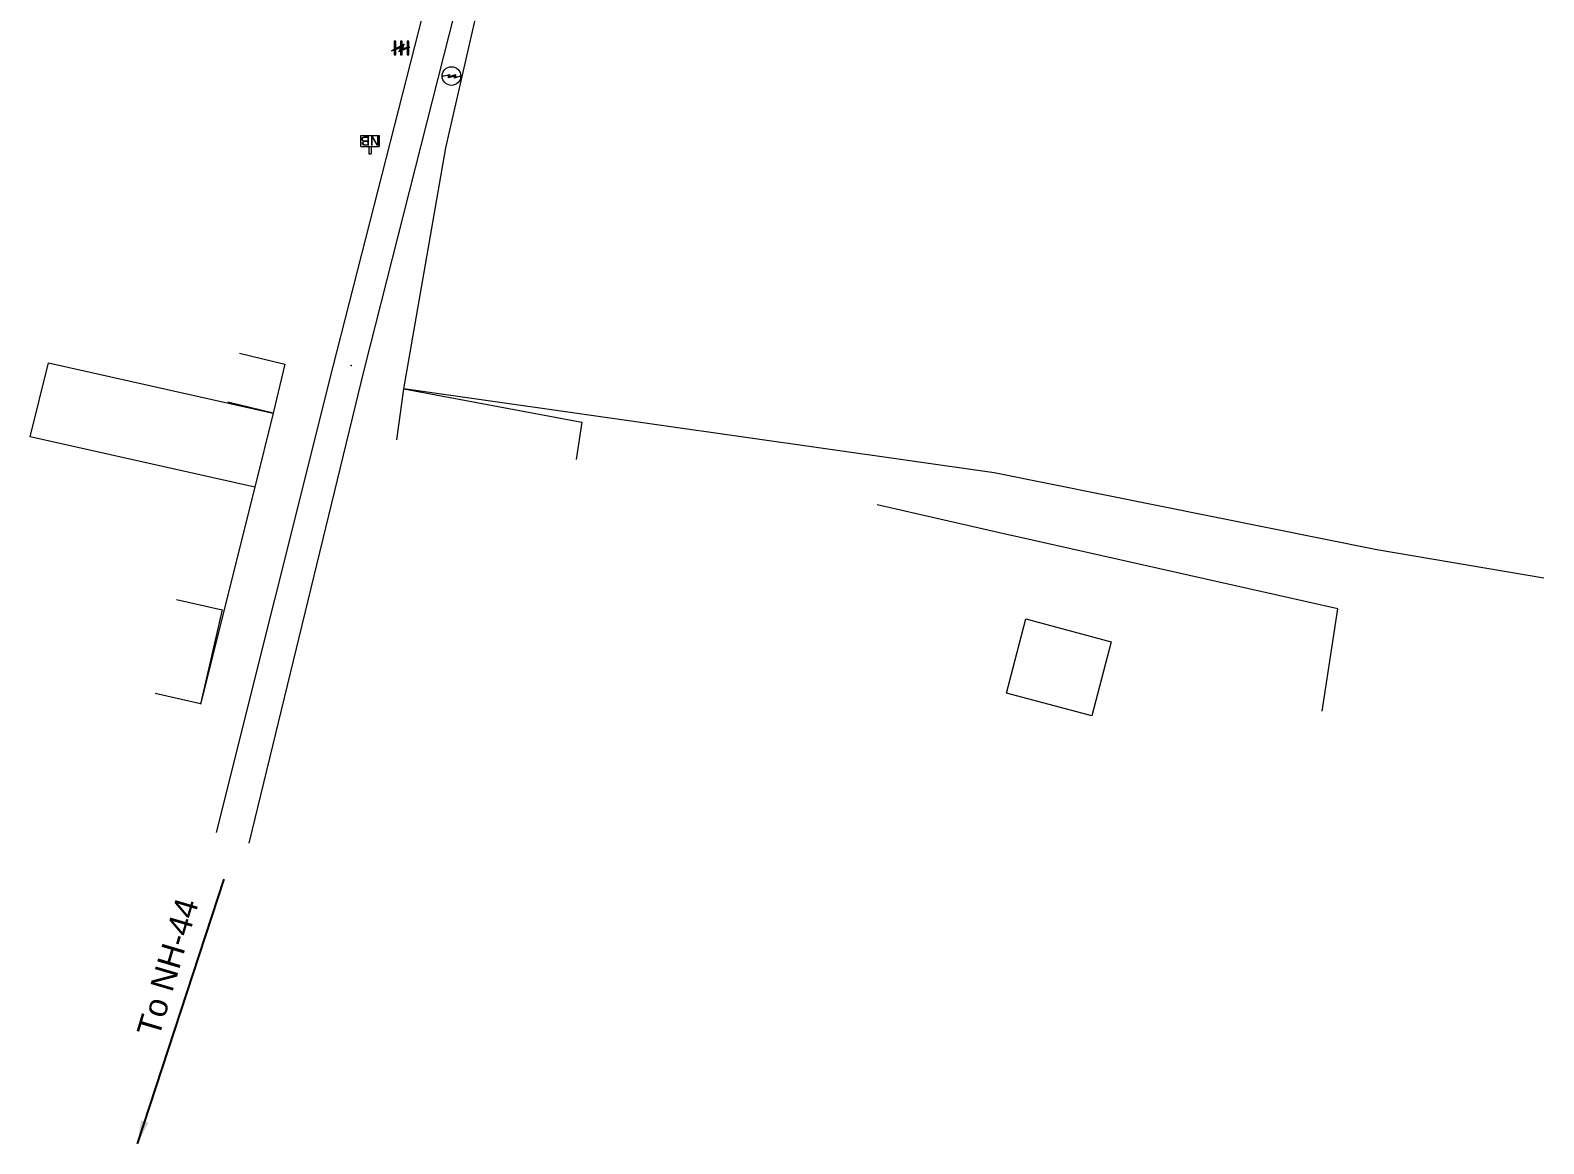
# Model space of a CAD drawing. Header units: feet. Extents: x 593168 to 611286, y 3401475 to 3412398.
# Drawn here: x 603512.6 to 603674.8, y 3405869.3 to 3405988.5 of the extents above; entities that cross this region are included whole.
import ezdxf
from ezdxf.enums import TextEntityAlignment as Align

# ---------------------------------------------------------------- set-up
doc = ezdxf.new("R2010")
doc.units = ezdxf.units.FT
doc.header["$MEASUREMENT"] = 0
for name, color, linetype, lineweight in [('Cart Track', 34, 'Continuous', 0), ('Commercial Building Pucca', 251, 'Continuous', 0), ('Compound Wall', 251, 'Continuous', 0), ('Electric Pole', 251, 'Continuous', 0), ('Fence', 251, 'F-LINE', 0), ('Name Board', 251, 'Continuous', 0), ('Residential Building Pucca', 251, 'Continuous', 0), ('Residential Building Semipucca', 251, 'Continuous', 0), ('Subroad Centre', 34, 'Continuous', 0), ('Subroad Edge', 34, 'Continuous', 0), ('Transformer', 251, 'Continuous', 0)]:
    doc.layers.add(name, color=color, linetype=linetype, lineweight=lineweight)
doc.styles.add('NB', font='swissbo.ttf', dxfattribs={"height": 1.5})
doc.styles.get("Standard").update_dxf_attribs({"font": 'arial.ttf'})
doc.linetypes.add('F-LINE', pattern='A,0.6,["X",Standard,S=0.3,R=0,X=0,Y=-0.15],0.1', length=0.7)
doc.dimstyles.new('ISO-25', dxfattribs={"dimtxt": 2.5, "dimasz": 2.5, "dimexe": 1.25, "dimexo": 0.625, "dimtad": 1, "dimtxsty": 'Standard', "dimcen": 2.5, "dimadec": 0, "dimazin": 0, "dimtfac": 1, "dimtmove": 0, "dimatfit": 3, "dimfxl": 1, "dimarcsym": 0})

# ---------------------------------------------------------------- blocks, each defined once
blk = doc.blocks.new('EP')
blk.add_hatch(color=8).paths.add_polyline_path([(-0.21, -0.05), (-0.21, 0.16), (-0.93, -0.01), (-0.31, 0.07), (-0.31, -0.19), (0.31, 0), (0.31, -0.24), (0.94, -0.01), (0.41, -0.1), (0.43, 0.15)])
at = {"color": 8}
for p, q in [((-0.93, -0.01), (-0.21, 0.16)), ((-0.31, 0.07), (-0.93, -0.01)), ((-0.31, -0.19), (-0.31, 0.07)), ((0.31, 0), (-0.31, -0.19)), ((-0.21, 0.16), (-0.21, -0.05)), ((-0.21, -0.05), (0.43, 0.15)), ((0.31, -0.24), (0.31, 0)), ((0.43, 0.15), (0.41, -0.1)), ((0.94, -0.01), (0.31, -0.24)), ((0.41, -0.1), (0.94, -0.01))]:
    blk.add_line(p, q, dxfattribs=at)
blk.add_circle((0, 0), 1, dxfattribs=at)
blk = doc.blocks.new('NB')
for p, q in [((-0.98, 0.82), (-0.98, 1.98)), ((-0.98, 1.98), (0.98, 1.98)), ((0.98, 1.98), (0.98, 0.82)), ((-0.98, 0.82), (0.98, 0.82)), ((-0.13, 0.82), (-0.13, 0)), ((-0.13, 0), (0.13, 0)), ((0.13, 0.82), (0.13, 0))]:
    blk.add_line(p, q)
at = {"style": 'NB', "width": 1.025371}
blk.add_text('NB', height=0.988, rotation=180, dxfattribs=at).set_placement((0, 1.39), align=Align.MIDDLE)
blk = doc.blocks.new('TRF')
blk.add_hatch(color=256).paths.add_polyline_path([(0.22, -0.04), (0.38, 0.42), (-0.98, -0.29), (0.02, 0.04), (-0.18, -0.39), (0.98, 0.09)])
for p, q in [((-0.69, 0.72), (-0.69, -0.72)), ((-0.52, 0.72), (-0.69, 0.72)), ((-0.52, -0.72), (-0.52, 0.72)), ((0, 0.72), (0, -0.72)), ((0.17, 0.72), (0, 0.72)), ((0.17, -0.72), (0.17, 0.72)), ((0.7, 0.72), (0.7, -0.72)), ((0.87, 0.72), (0.7, 0.72)), ((0.87, -0.72), (0.87, 0.72)), ((-0.69, -0.72), (-0.52, -0.72)), ((0, -0.72), (0.17, -0.72)), ((0.7, -0.72), (0.87, -0.72))]:
    blk.add_line(p, q)
blk.add_lwpolyline([(0.22, -0.04), (0.38, 0.42), (-0.98, -0.29), (0.02, 0.04), (-0.18, -0.39), (0.98, 0.09)], close=True)

msp = doc.modelspace()

# ---------------------------------------------------------------- linework, layer by layer
at = {"layer": 'Commercial Building Pucca'}
msp.add_polyline3d([(603514.6102, 3405952.9309, 259.9729), (603538.6715, 3405947.5364, 260.3188), (603536.7029, 3405939.6011, 260.4718), (603512.6416, 3405944.9956, 260.1259)], close=True, dxfattribs=at)
for points in [[(603535.0664, 3405953.9369, 260.1209), (603539.9271, 3405952.7711, 260.1209), (603538.6715, 3405947.5364, 260.3188), (603533.8108, 3405948.7022, 260.3188)], [(603551.9321, 3405944.679, 261.2206), (603552.6865, 3405950.1201, 261.2206), (603571.7369, 3405946.5669, 261.2376), (603571.1234, 3405942.5785, 261.2376)]]:
    msp.add_polyline3d(points, dxfattribs=at)
at = {"layer": 'Compound Wall'}
for points in [[(603536.7029, 3405939.6011, 260.4718), (603530.8964, 3405916.3671, 260.1629)], [(603651.0645, 3405915.6198, 261.3645), (603652.7711, 3405926.5819, 261.4475), (603617.7835, 3405934.411, 261.3905), (603617.7349, 3405934.4246, 261.3895), (603603.3776, 3405937.7072, 261.3455)]]:
    msp.add_polyline3d(points, dxfattribs=at)
at = {"layer": 'Fence'}
msp.add_lwpolyline([(603674.8194, 3405929.8424), (603656.9463, 3405932.8996), (603615.9467, 3405941.1324), (603552.6765, 3405950.1194), (603557.1873, 3405975.9613), (603561.0892, 3405993.1124), (603576.4292, 3406052.4504)], dxfattribs=at)
at = {"layer": 'Residential Building Pucca'}
msp.add_polyline3d([(603619.3284, 3405925.4938, 264.4136), (603628.4547, 3405923.0435, 264.4926), (603626.3956, 3405915.0973, 264.5976), (603617.2691, 3405917.5477, 264.5976)], close=True, dxfattribs=at)
at = {"layer": 'Residential Building Semipucca'}
msp.add_polyline3d([(603528.3257, 3405927.5741, 260.2528), (603533.1986, 3405926.4606, 260.2528), (603530.8948, 3405916.3791, 260.1769), (603526.0219, 3405917.4927, 260.1769)], dxfattribs=at)
at = {"layer": 'Subroad Centre'}
msp.add_point((603547.012, 3405952.637, 260.477), dxfattribs=at)
at = {"layer": 'Subroad Edge'}
for points in [[(603576.9074, 3406091.6153, 260.9826), (603571.9972, 3406062.8282, 260.2898), (603555.5707, 3405993.7024, 260.2438), (603545.0793, 3405952.5297, 260.4588), (603532.5654, 3405902.6023, 260.6327)], [(603580.8831, 3406089.8415, 260.9136), (603575.1191, 3406062.0957, 260.2688), (603567.6581, 3406029.8984, 260.2908), (603558.7388, 3405992.9734, 259.9189), (603548.3974, 3405952.1227, 260.6307), (603536.0675, 3405901.4588, 260.5717)]]:
    msp.add_polyline3d(points, dxfattribs=at)

# ---------------------------------------------------------------- block references
at = {"layer": 'Electric Pole', "xscale": 0.9997078269895369, "yscale": 0.9997078269895369, "zscale": 0.9997078269895369}
msp.add_blockref('EP', (603557.7735, 3405983.6316, 263.5819), dxfattribs=at)
at = {"layer": 'Name Board', "xscale": 0.9997078269895369, "yscale": 0.9997078269895369, "zscale": 0.9997078269895369}
msp.add_blockref('NB', (603549.0499, 3405975.2841, 260.4378), dxfattribs=at)
at = {"layer": 'Transformer', "xscale": 0.9997078269895369, "yscale": 0.9997078269895369, "zscale": 0.9997078269895369}
msp.add_blockref('TRF', (603552.3263, 3405986.6368, 263.169), dxfattribs=at)

# ---------------------------------------------------------------- texts
at = {"layer": 'Cart Track'}
msp.add_text('To NH-44', height=2.5, rotation=73.50666, dxfattribs=at).set_placement((603526.4175, 3405880.5698, 260.5337))

# ---------------------------------------------------------------- leaders
msp.add_leader([(603524.1223, 3405869.2768), (603533.4126, 3405897.6177)], dimstyle='ISO-25', override={"dimtxt": 3, "dimasz": 2.5, "dimgap": 0.625, "dimtad": 0, "dimdec": 3, "dimzin": 2, "dimtdec": 3}, dxfattribs=at)

doc.saveas('drawing.dxf')
